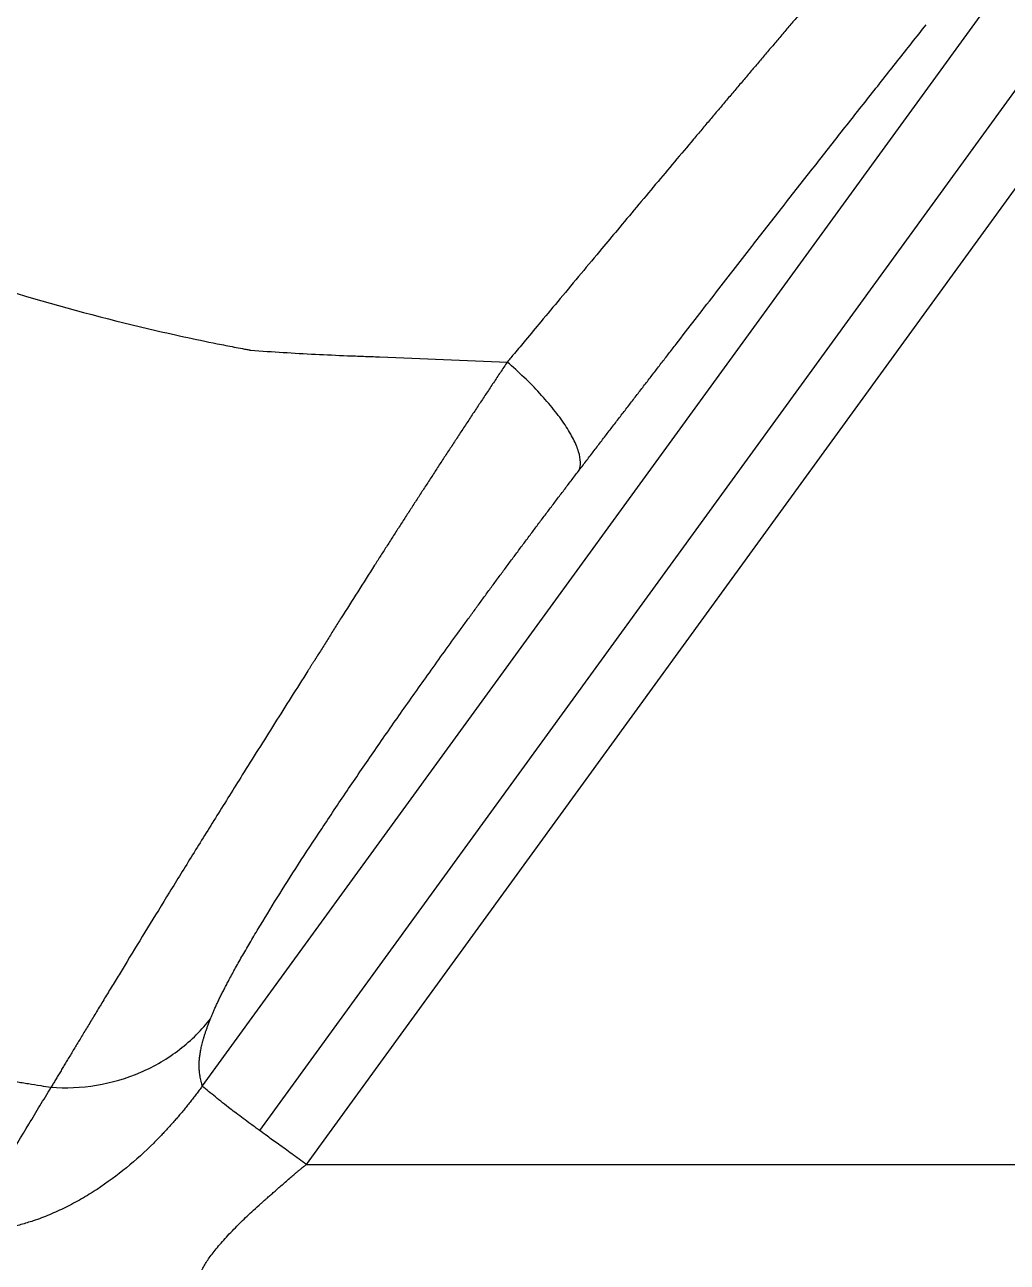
# Model space of a CAD drawing. Extents: x 412 to 492, y 622 to 766.
# Drawn here: x 438.88 to 446.56, y 652.42 to 662.09 of the extents above; entities that cross this region are included whole.
import ezdxf

# ---------------------------------------------------------------- set-up
doc = ezdxf.new("R2010")
doc.units = 0
doc.header["$MEASUREMENT"] = 0
doc.layers.add('1', color=4, linetype='Continuous')
doc.layers.add('GEOMETRY', color=4, linetype='Continuous', lineweight=25)

# ---------------------------------------------------------------- blocks, each defined once
blk = doc.blocks.new('2024 Beam 220V LL')
at = {"layer": 'GEOMETRY'}
for p, q in [((34.9692, 20.1983), (28.3162, 11.0411)), ((35.4262, 19.8663), (28.7623, 10.6942)), ((29.1289, 10.4279), (35.7928, 19.5999)), ((29.1289, 10.4279), (51.2591, 10.4279))]:
    blk.add_line(p, q, dxfattribs=at)
for points, knots in [([(16.7909, 28.6927), (16.8229, 28.5189), (16.8578, 28.345), (16.9142, 28.0839), (16.9338, 27.9968), (16.9743, 27.8225), (16.9953, 27.7353), (17.1036, 27.3004), (17.2012, 26.9546), (17.365, 26.4394), (17.4224, 26.2682), (17.513, 26.0122), (17.544, 25.927), (17.5915, 25.7995), (17.6075, 25.757), (17.6402, 25.6722), (17.657, 25.6299), (17.7425, 25.4187), (17.8166, 25.251), (17.9755, 24.9179), (18.0603, 24.7526), (18.2406, 24.4241), (18.3361, 24.261), (18.4621, 24.0585), (18.4877, 24.0181), (18.5393, 23.9376), (18.5654, 23.8975), (18.6443, 23.7779), (18.6979, 23.6989), (18.8072, 23.5424), (18.8629, 23.4649), (18.9763, 23.3114), (19.0338, 23.2353), (19.2079, 23.0079), (19.3259, 22.8578), (19.6863, 22.4118), (19.9348, 22.1204), (20.4483, 21.5494), (20.7133, 21.2699), (21.055, 20.9279), (21.1239, 20.8599), (21.2623, 20.725), (21.3318, 20.6581), (21.5416, 20.459), (21.6828, 20.3285), (22.1108, 19.9432), (22.4017, 19.6948), (22.8464, 19.335), (22.9961, 19.2172), (23.2226, 19.0436), (23.2984, 18.9862), (23.4511, 18.873), (23.5282, 18.8175), (23.7616, 18.654), (23.9199, 18.5491), (24.1617, 18.398), (24.243, 18.3486), (24.3661, 18.2763), (24.4073, 18.2524), (24.4901, 18.2053), (24.5316, 18.182), (24.7395, 18.0674), (24.9068, 17.9813), (25.2431, 17.8204), (25.4122, 17.7455), (25.6248, 17.6592), (25.6674, 17.6423), (25.7527, 17.6093), (25.7954, 17.5932), (25.9236, 17.5453), (26.0092, 17.5141), (26.2662, 17.4228), (26.438, 17.3649), (26.9546, 17.2001), (27.3007, 17.102), (27.8222, 16.9716), (27.9964, 16.9309), (28.2584, 16.874), (28.3458, 16.8557), (28.4771, 16.8293), (28.5208, 16.8207), (28.5864, 16.808), (28.6192, 16.8017), (28.6575, 16.7945), (28.6766, 16.791), (28.6862, 16.7892), (28.691, 16.7883), (28.6934, 16.7878), (28.6944, 16.7876), (28.6951, 16.7875), (28.6954, 16.7874), (28.6958, 16.7874)], [0, 0, 0, 0, 0.03125, 0.03125, 0.046875, 0.046875, 0.0625, 0.0625, 0.125, 0.125, 0.15625, 0.15625, 0.171875, 0.171875, 0.179687, 0.179687, 0.1875, 0.1875, 0.21875, 0.21875, 0.25, 0.25, 0.28125, 0.28125, 0.289062, 0.289062, 0.296875, 0.296875, 0.3125, 0.3125, 0.328125, 0.328125, 0.34375, 0.34375, 0.375, 0.375, 0.4375, 0.4375, 0.5, 0.5, 0.515625, 0.515625, 0.53125, 0.53125, 0.5625, 0.5625, 0.625, 0.625, 0.65625, 0.65625, 0.671875, 0.671875, 0.6875, 0.6875, 0.71875, 0.71875, 0.734375, 0.734375, 0.742187, 0.742187, 0.75, 0.75, 0.78125, 0.78125, 0.8125, 0.8125, 0.820312, 0.820312, 0.828125, 0.828125, 0.84375, 0.84375, 0.875, 0.875, 0.9375, 0.9375, 0.96875, 0.96875, 0.984375, 0.984375, 0.992187, 0.992187, 0.996094, 0.998047, 0.999023, 0.999512, 0.999756, 0.999878, 0.999939, 0.999939, 1, 1, 1, 1]), ([(10.937, 27.8301), (10.9402, 27.8041), (10.9465, 27.7521), (10.9563, 27.6746), (10.9663, 27.5976), (10.9765, 27.5213), (10.9923, 27.406), (11.0144, 27.2527), (11.0391, 27.0927), (11.0557, 26.9892), (11.0636, 26.9413), (11.0689, 26.9093), (11.0837, 26.8214), (11.1199, 26.614), (11.1807, 26.2956), (11.2619, 25.9149), (11.3514, 25.5359), (11.4491, 25.1592), (11.5375, 24.8475), (11.6123, 24.5996), (11.6897, 24.353), (11.7714, 24.1077), (11.8572, 23.8637), (11.9125, 23.7119), (11.9578, 23.5908), (11.9923, 23.5002), (12.0186, 23.4324), (12.0348, 23.391), (12.0407, 23.3759), (12.0496, 23.3533), (12.06, 23.327), (12.0719, 23.2969), (12.0839, 23.2668), (12.0959, 23.2368), (12.1067, 23.2099), (12.1128, 23.1949), (12.1189, 23.1798), (12.1263, 23.1616), (12.157, 23.0864), (12.2351, 22.8987), (12.3664, 22.5992), (12.5334, 22.241), (12.6706, 21.9635), (12.772, 21.7659), (12.8339, 21.6473), (12.9389, 21.4497), (13.0908, 21.1734), (13.2609, 20.879), (13.4013, 20.6441), (13.5447, 20.41), (13.676, 20.2026), (13.7939, 20.0215), (13.8695, 19.9069), (13.9431, 19.7968), (14.001, 19.7116), (14.03, 19.6691), (14.0494, 19.6408), (14.073, 19.6065), (14.0975, 19.5712), (14.117, 19.543), (14.1318, 19.5219), (14.1465, 19.5008), (14.1662, 19.4727), (14.1909, 19.4377), (14.2157, 19.4027), (14.2356, 19.3748), (14.2655, 19.3329), (14.3305, 19.2424), (14.4012, 19.1454), (14.4623, 19.0626), (14.5032, 19.0075), (14.575, 18.9114), (14.7199, 18.7202), (15.0154, 18.3417), (15.3654, 17.9184), (15.7275, 17.5048), (16.0053, 17.1991), (16.2893, 16.8981), (16.5795, 16.602), (16.8753, 16.3113), (17.176, 16.0267), (17.4812, 15.7485), (17.8055, 15.4638), (18.1497, 15.1737), (18.4841, 14.9037), (18.746, 14.7003), (18.9324, 14.5591), (19.0535, 14.4689), (19.1555, 14.3939), (19.2381, 14.3337), (19.3003, 14.2889), (19.3419, 14.2591), (19.3696, 14.2393), (19.4043, 14.2146), (19.446, 14.1851), (19.4878, 14.1557), (19.5226, 14.1312), (19.5506, 14.1118), (19.5785, 14.0923), (19.6136, 14.0681), (19.6486, 14.044), (19.6732, 14.0272), (19.6873, 14.0176), (19.7014, 14.008), (19.719, 13.996), (19.8457, 13.9099), (20.0229, 13.7922), (20.2515, 13.6451), (20.4817, 13.5001), (20.7722, 13.3233), (21.1247, 13.1184), (21.4216, 12.954), (21.6613, 12.8263), (21.9025, 12.7012), (22.2051, 12.5507), (22.5691, 12.38), (22.8729, 12.2462), (23.063, 12.1667), (23.139, 12.1355), (23.1618, 12.1262), (23.1808, 12.1185), (23.196, 12.1123), (23.234, 12.097), (23.2834, 12.0772), (23.3365, 12.0562), (23.3631, 12.0457), (23.3783, 12.0397), (23.4162, 12.0248), (23.4657, 12.0056), (23.5265, 11.9822), (23.5875, 11.959), (23.6942, 11.9189), (23.8471, 11.8629), (24.0924, 11.7763), (24.3389, 11.694), (24.5866, 11.6159), (24.835, 11.5407), (25.1471, 11.4518), (25.5238, 11.3536), (25.9028, 11.2636), (26.2843, 11.1818), (26.6039, 11.1204), (26.8125, 11.0838), (26.901, 11.0689), (26.9332, 11.0635), (26.9815, 11.0555), (27.0486, 11.0446), (27.1077, 11.0354), (27.1345, 11.0312)], [0, 0, 0, 0, 0.003274, 0.006523, 0.009747, 0.012946, 0.016121, 0.024235, 0.032231, 0.036257, 0.037264, 0.038271, 0.040284, 0.048336, 0.064441, 0.080552, 0.096676, 0.112771, 0.128821, 0.136832, 0.144833, 0.160814, 0.168795, 0.17677, 0.180757, 0.184742, 0.188726, 0.189723, 0.19022, 0.190718, 0.19271, 0.193706, 0.194702, 0.196693, 0.197688, 0.198257, 0.198684, 0.199679, 0.200674, 0.208635, 0.224555, 0.240487, 0.256447, 0.261776, 0.26711, 0.272451, 0.288514, 0.304652, 0.312755, 0.320868, 0.337047, 0.341659, 0.346267, 0.353172, 0.357197, 0.358347, 0.359209, 0.36122, 0.363231, 0.364236, 0.365241, 0.366246, 0.367251, 0.36926, 0.37127, 0.372274, 0.373278, 0.377295, 0.385326, 0.387334, 0.389341, 0.393355, 0.40138, 0.417428, 0.449532, 0.465603, 0.481694, 0.497813, 0.513966, 0.530142, 0.546274, 0.562362, 0.578412, 0.596717, 0.614992, 0.628684, 0.635527, 0.642369, 0.64636, 0.65035, 0.654341, 0.655338, 0.656336, 0.658331, 0.660326, 0.662322, 0.664317, 0.665315, 0.666312, 0.668308, 0.670304, 0.671302, 0.671801, 0.6723, 0.673298, 0.674296, 0.69027, 0.698267, 0.706271, 0.722312, 0.73841, 0.754582, 0.762701, 0.770845, 0.787116, 0.803314, 0.819454, 0.827507, 0.828513, 0.829519, 0.830525, 0.831028, 0.831531, 0.835553, 0.837564, 0.838569, 0.839071, 0.839574, 0.843594, 0.845603, 0.847613, 0.85163, 0.859664, 0.867695, 0.883754, 0.891784, 0.899815, 0.915887, 0.931974, 0.948086, 0.964228, 0.980406, 0.988511, 0.990538, 0.991553, 0.992567, 0.996625, 1, 1, 1, 1]), ([(33.6094, 20.1448), (33.5888, 20.1209), (33.5476, 20.0731), (33.4858, 20.0012), (33.4238, 19.929), (33.3616, 19.8565), (33.2993, 19.7838), (33.2368, 19.7109), (33.1742, 19.6377), (33.1114, 19.5643), (33.0485, 19.4907), (32.9855, 19.4168), (32.9223, 19.3426), (32.8589, 19.2682), (32.7954, 19.1936), (32.7318, 19.1188), (32.668, 19.0437), (32.6041, 18.9683), (32.5401, 18.8928), (32.4759, 18.817), (32.4116, 18.741), (32.3471, 18.6647), (32.2825, 18.5883), (32.2178, 18.5116), (32.0764, 18.3438), (31.857, 18.0828), (31.6181, 17.7979), (31.3699, 17.5), (31.1708, 17.2613), (30.9716, 17.0226), (30.8524, 16.8798), (30.7648, 16.7749), (30.717, 16.7176), (30.6985, 16.6953)], [0, 0, 0, 0, 0.021829, 0.043679, 0.06555, 0.087442, 0.109354, 0.131287, 0.153241, 0.175215, 0.19721, 0.219225, 0.24126, 0.263315, 0.285391, 0.307486, 0.329601, 0.351736, 0.373891, 0.396066, 0.418259, 0.440471, 0.4627, 0.484946, 0.50721, 0.608404, 0.710234, 0.751119, 0.861472, 0.912108, 0.952073, 0.981369, 1, 1, 1, 1]), ([(31.2606, 15.8514), (31.2801, 15.8769), (31.3191, 15.9279), (31.3776, 16.0043), (31.436, 16.0805), (31.4943, 16.1565), (31.5526, 16.2325), (31.6108, 16.3082), (31.669, 16.3839), (31.7271, 16.4594), (31.7851, 16.5347), (31.8431, 16.6099), (31.901, 16.685), (31.9588, 16.7599), (32.047, 16.874), (32.1654, 17.0271), (32.3138, 17.2185), (32.4618, 17.4091), (32.5986, 17.5848), (32.7243, 17.746), (32.8389, 17.8928), (32.9533, 18.039), (33.0674, 18.1846), (33.1812, 18.3297), (33.2948, 18.4742), (33.4081, 18.6181), (33.5212, 18.7615), (33.634, 18.9043), (33.7465, 19.0466), (33.8588, 19.1883), (33.9334, 19.2823), (33.9708, 19.3293)], [0, 0, 0, 0, 0.021169, 0.04233, 0.063481, 0.084623, 0.105757, 0.126883, 0.148002, 0.169113, 0.190218, 0.211315, 0.232407, 0.253492, 0.274573, 0.328946, 0.383294, 0.437621, 0.491933, 0.534287, 0.57663, 0.618965, 0.661294, 0.703619, 0.745942, 0.788268, 0.830597, 0.872932, 0.915276, 0.957631, 1, 1, 1, 1]), ([(28.6958, 16.7874), (28.8637, 16.7749), (29.0315, 16.7645), (29.283, 16.7518), (29.3667, 16.7481), (29.4923, 16.7432), (29.5342, 16.7417), (29.6178, 16.7386), (29.6596, 16.7371), (30.0355, 16.7229), (30.3678, 16.7094), (30.6985, 16.6953)], [0, 0, 0, 0, 0.25, 0.25, 0.375, 0.375, 0.4375, 0.4375, 0.5, 0.5, 1, 1, 1, 1]), ([(30.6985, 16.6953), (30.6895, 16.6819), (30.6715, 16.655), (30.6445, 16.6146), (30.6176, 16.5742), (30.5907, 16.5338), (30.5639, 16.4935), (30.5371, 16.4531), (30.5104, 16.4128), (30.4837, 16.3725), (30.457, 16.3322), (30.4304, 16.292), (30.4039, 16.2518), (30.3774, 16.2116), (30.3509, 16.1714), (30.3245, 16.1313), (30.2982, 16.0912), (30.2719, 16.0512), (30.2457, 16.0112), (30.2196, 15.9712), (30.1935, 15.9313), (30.1674, 15.8915), (30.1415, 15.8517), (30.1156, 15.8119), (30.0897, 15.7723), (30.064, 15.7326), (30.0383, 15.693), (30.0126, 15.6535), (29.9871, 15.6141), (29.9616, 15.5747), (29.9362, 15.5354), (29.9109, 15.4961), (29.8856, 15.457), (29.8604, 15.4179), (29.8353, 15.3788), (29.8103, 15.3399), (29.7853, 15.301), (29.7604, 15.2622), (29.7356, 15.2235), (29.7109, 15.1849), (29.6863, 15.1463), (29.6259, 15.0517), (29.5304, 14.9016), (29.4262, 14.7367), (29.3485, 14.6135), (29.3053, 14.5447), (29.2708, 14.4897), (29.2449, 14.4484), (29.2267, 14.4194), (29.2161, 14.4024), (29.2129, 14.3973), (29.2096, 14.3919), (29.2061, 14.3861), (29.2025, 14.3801), (29.1984, 14.3737), (29.1941, 14.3671), (29.1897, 14.3601), (29.185, 14.3529), (29.1801, 14.3453), (29.1751, 14.3374), (29.1699, 14.3292), (29.1644, 14.3207), (29.1588, 14.3119), (29.153, 14.3027), (29.147, 14.2933), (29.0991, 14.2177), (29.0097, 14.0766), (28.8805, 13.8718), (28.7532, 13.6694), (28.6019, 13.4281), (28.4291, 13.1512), (28.2386, 12.8446), (28.0575, 12.5512), (27.8864, 12.2726), (27.7688, 12.08), (27.6968, 11.9618), (27.6654, 11.9103), (27.6346, 11.8598), (27.6045, 11.8101), (27.5749, 11.7615), (27.5459, 11.7138), (27.5176, 11.667), (27.4898, 11.6212), (27.4627, 11.5765), (27.4363, 11.5327), (27.4104, 11.4899), (27.3852, 11.4482), (27.3607, 11.4075), (27.3368, 11.3678), (27.3136, 11.3292), (27.291, 11.2916), (27.269, 11.2552), (27.2478, 11.2198), (27.2272, 11.1855), (27.2073, 11.1523), (27.188, 11.1203), (27.1695, 11.0894), (27.1515, 11.0595), (27.1402, 11.0406), (27.1345, 11.0312)], [0, 0, 0, 0, 0.0063603, 0.0127028, 0.0190277, 0.0253349, 0.0316245, 0.0378966, 0.0441513, 0.0503885, 0.0566083, 0.0628109, 0.0689962, 0.0751644, 0.0813154, 0.0874493, 0.0935663, 0.0996664, 0.1057495, 0.1118159, 0.1178656, 0.1238985, 0.1299149, 0.1359148, 0.1418982, 0.1478652, 0.1538159, 0.1597504, 0.1656687, 0.1715709, 0.1774572, 0.1833274, 0.1891819, 0.1950205, 0.2008435, 0.2066508, 0.2124426, 0.2182189, 0.2239799, 0.2297256, 0.2354561, 0.2411715, 0.2719287, 0.3023189, 0.3146297, 0.3268872, 0.3330551, 0.3392112, 0.3453555, 0.3460695, 0.3468291, 0.3476344, 0.3484852, 0.3493817, 0.3503342, 0.3513372, 0.3523864, 0.3534817, 0.3546232, 0.3558108, 0.3570446, 0.3583245, 0.3596505, 0.3610227, 0.3624409, 0.3639053, 0.3951509, 0.4263478, 0.4575137, 0.4886677, 0.5394427, 0.5900972, 0.6407387, 0.691483, 0.7424521, 0.7531441, 0.7638307, 0.7745131, 0.7851927, 0.7958705, 0.8065478, 0.8172257, 0.8279056, 0.8385885, 0.8492756, 0.8599682, 0.8706675, 0.8813746, 0.8920908, 0.9028171, 0.9135548, 0.924305, 0.9350688, 0.9458473, 0.9566418, 0.9674532, 0.9782827, 0.9891313, 1, 1, 1, 1]), ([(31.2606, 15.8514), (31.2673, 15.8691), (31.2706, 15.89), (31.2692, 15.9378), (31.2645, 15.9648), (31.2464, 16.0245), (31.233, 16.0572), (31.1976, 16.1274), (31.1756, 16.1648), (31.1235, 16.2429), (31.0936, 16.2836), (31.0271, 16.3664), (30.9906, 16.4086), (30.9129, 16.4927), (30.8717, 16.5346), (30.7866, 16.6166), (30.7428, 16.6567), (30.6985, 16.6953)], [0, 0, 0, 0, 0.125, 0.125, 0.25, 0.25, 0.375, 0.375, 0.5, 0.5, 0.625, 0.625, 0.75, 0.75, 0.875, 0.875, 1, 1, 1, 1]), ([(28.3801, 11.5667), (28.3816, 11.5707), (28.3847, 11.5785), (28.3897, 11.5907), (28.3949, 11.6031), (28.4004, 11.6159), (28.4061, 11.6289), (28.412, 11.6423), (28.4182, 11.6559), (28.4246, 11.6699), (28.4313, 11.6841), (28.4381, 11.6986), (28.4453, 11.7135), (28.4526, 11.7286), (28.4602, 11.744), (28.4681, 11.7598), (28.4761, 11.7758), (28.4844, 11.7921), (28.493, 11.8088), (28.5018, 11.8257), (28.5108, 11.8429), (28.5324, 11.8838), (28.569, 11.9513), (28.6245, 12.0502), (28.6856, 12.1559), (28.7742, 12.3051), (28.8979, 12.507), (29.0646, 12.7694), (29.2478, 13.0498), (29.4435, 13.342), (29.6498, 13.6437), (29.8651, 13.9528), (30.0913, 14.2719), (30.2643, 14.5123), (30.3793, 14.6705), (30.4329, 14.7441), (30.4868, 14.8178), (30.5408, 14.8915), (30.595, 14.9652), (30.6495, 15.039), (30.7041, 15.1127), (30.7589, 15.1865), (30.8139, 15.2603), (30.8691, 15.3341), (30.9244, 15.408), (30.98, 15.4819), (31.0358, 15.5558), (31.0917, 15.6297), (31.1478, 15.7036), (31.2042, 15.7776), (31.2417, 15.8268), (31.2606, 15.8514)], [0, 0, 0, 0, 0.006138, 0.012267, 0.018387, 0.024499, 0.030604, 0.036702, 0.042794, 0.048882, 0.054966, 0.061046, 0.067123, 0.073199, 0.079274, 0.085349, 0.091424, 0.097501, 0.10358, 0.109662, 0.115748, 0.121838, 0.152367, 0.18285, 0.213387, 0.244078, 0.305325, 0.367197, 0.428892, 0.491551, 0.552847, 0.615004, 0.678534, 0.743917, 0.758618, 0.773342, 0.788094, 0.802877, 0.817698, 0.83256, 0.847467, 0.862424, 0.877436, 0.892507, 0.907641, 0.922842, 0.938114, 0.953462, 0.96889, 0.984401, 1, 1, 1, 1]), ([(27.1345, 11.0312), (27.2504, 11.0232), (27.3703, 11.0281), (27.6072, 11.0667), (27.7243, 11.1006), (27.9448, 11.1953), (28.048, 11.2563), (28.2319, 11.3986), (28.3126, 11.4799), (28.3801, 11.5667)], [0, 0, 0, 0, 0.25, 0.25, 0.5, 0.5, 0.75, 0.75, 1, 1, 1, 1]), ([(28.3162, 11.0411), (28.314, 11.0497), (28.3099, 11.0657), (28.3045, 11.0884), (28.3003, 11.1081), (28.2961, 11.1311), (28.2927, 11.1589), (28.2909, 11.1934), (28.2915, 11.2275), (28.2944, 11.2617), (28.2991, 11.2959), (28.3058, 11.3319), (28.3132, 11.3644), (28.3206, 11.3924), (28.3271, 11.4151), (28.3342, 11.4385), (28.342, 11.4627), (28.3505, 11.4876), (28.3596, 11.5132), (28.3694, 11.5394), (28.3765, 11.5577), (28.3801, 11.5667)], [0, 0, 0, 0, 0.078534, 0.146591, 0.204171, 0.251276, 0.341165, 0.424713, 0.501938, 0.567526, 0.630924, 0.692156, 0.751247, 0.783637, 0.815645, 0.847277, 0.878538, 0.909434, 0.939973, 0.970159, 1, 1, 1, 1]), ([(28.3162, 11.0411), (28.3083, 11.0304), (28.2926, 11.0089), (28.2687, 10.977), (28.2445, 10.9454), (28.2201, 10.9142), (28.1954, 10.8833), (28.1705, 10.8528), (28.1454, 10.8227), (28.12, 10.7929), (28.0945, 10.7635), (28.0687, 10.7345), (28.0426, 10.706), (28.0164, 10.6778), (27.9899, 10.65), (27.9633, 10.6226), (27.8777, 10.5367), (27.7269, 10.3997), (27.5348, 10.2575), (27.3733, 10.1581), (27.2494, 10.0919), (27.1236, 10.0347), (27.0225, 9.9966), (26.9476, 9.9724), (26.8994, 9.9582), (26.8508, 9.9453), (26.8018, 9.9336), (26.7523, 9.9233), (26.7024, 9.9143), (26.6521, 9.9067), (26.6015, 9.9005), (26.5505, 9.8957), (26.4991, 9.8923), (26.4648, 9.8912), (26.4475, 9.8907)], [0, 0, 0, 0, 0.017591, 0.035131, 0.052616, 0.070044, 0.087416, 0.10473, 0.121985, 0.139179, 0.156311, 0.173379, 0.190382, 0.207318, 0.224187, 0.240989, 0.257724, 0.384064, 0.509427, 0.572358, 0.634034, 0.694686, 0.754463, 0.776496, 0.798565, 0.820678, 0.84284, 0.865059, 0.887341, 0.909695, 0.932129, 0.954652, 0.977274, 1, 1, 1, 1]), ([(26.4475, 9.8907), (26.4511, 9.8966), (26.4546, 9.9025), (26.483, 9.9496), (26.5078, 9.9909), (26.5611, 10.0793), (26.5895, 10.1265), (26.6749, 10.2684), (26.732, 10.3631), (26.8466, 10.5531), (26.904, 10.6483), (26.9903, 10.7916), (27.0191, 10.8394), (27.0759, 10.9337), (27.1038, 10.9801), (27.1327, 11.0282), (27.1336, 11.0297), (27.1345, 11.0312)], [0, 0, 0, 0, 0.015625, 0.015625, 0.125, 0.125, 0.25, 0.25, 0.5, 0.5, 0.75, 0.75, 0.875, 0.875, 0.996094, 0.996094, 1, 1, 1, 1]), ([(28.7623, 10.6942), (28.74, 10.7105), (28.6974, 10.7415), (28.637, 10.7861), (28.5832, 10.8262), (28.5297, 10.8669), (28.4753, 10.9093), (28.4192, 10.9543), (28.3663, 10.9979), (28.3326, 11.027), (28.3162, 11.0411)], [0, 0, 0, 0, 0.146823, 0.279663, 0.39852, 0.503395, 0.636875, 0.764132, 0.885172, 1, 1, 1, 1]), ([(29.1289, 10.4279), (29.0907, 10.4556), (29.0525, 10.4834), (28.979, 10.5368), (28.9439, 10.5623), (28.8793, 10.6092), (28.85, 10.6305), (28.7996, 10.6671), (28.7785, 10.6825), (28.7623, 10.6942)], [0, 0, 0, 0, 0.25, 0.25, 0.5, 0.5, 0.75, 0.75, 1, 1, 1, 1]), ([(28.9991, 10.3214), (29.0041, 10.3258), (29.0143, 10.3346), (29.0297, 10.3478), (29.0455, 10.3611), (29.0615, 10.3744), (29.0779, 10.3877), (29.0947, 10.4011), (29.1117, 10.4145), (29.1232, 10.4234), (29.1289, 10.4279)], [0, 0, 0, 0, 0.1197649, 0.2410186, 0.3637668, 0.4880135, 0.6137604, 0.741008, 0.8697552, 1, 1, 1, 1]), ([(28.2909, 9.4439), (28.2906, 9.4455), (28.29, 9.4488), (28.2891, 9.4544), (28.288, 9.4608), (28.2871, 9.468), (28.2861, 9.4774), (28.2855, 9.4892), (28.2859, 9.5041), (28.2871, 9.5183), (28.2892, 9.5317), (28.292, 9.5441), (28.2973, 9.5633), (28.3068, 9.5898), (28.3236, 9.625), (28.3506, 9.6716), (28.395, 9.7347), (28.4675, 9.822), (28.5422, 9.9025), (28.6066, 9.9672), (28.6531, 10.0123), (28.7042, 10.0599), (28.7462, 10.098), (28.7784, 10.1269), (28.7982, 10.1446), (28.8202, 10.1641), (28.8445, 10.1855), (28.8711, 10.2088), (28.8998, 10.2341), (28.9309, 10.2615), (28.9642, 10.2907), (28.9873, 10.311), (28.9991, 10.3214)], [0, 0, 0, 0, 0.021678, 0.044992, 0.069938, 0.096514, 0.124714, 0.16619, 0.207623, 0.249009, 0.273888, 0.300823, 0.329807, 0.390372, 0.445389, 0.496084, 0.583568, 0.665326, 0.742113, 0.773939, 0.805223, 0.835371, 0.869407, 0.879527, 0.89074, 0.903049, 0.916456, 0.930964, 0.946574, 0.963286, 0.981097, 1, 1, 1, 1])]:
    blk.add_open_spline(points, degree=3, knots=knots, dxfattribs=at)

msp = doc.modelspace()

# ---------------------------------------------------------------- block references
at = {"layer": '1'}
msp.add_blockref('2024 Beam 220V LL', (411.9528, 642.7586), dxfattribs=at)

doc.saveas('drawing.dxf')
